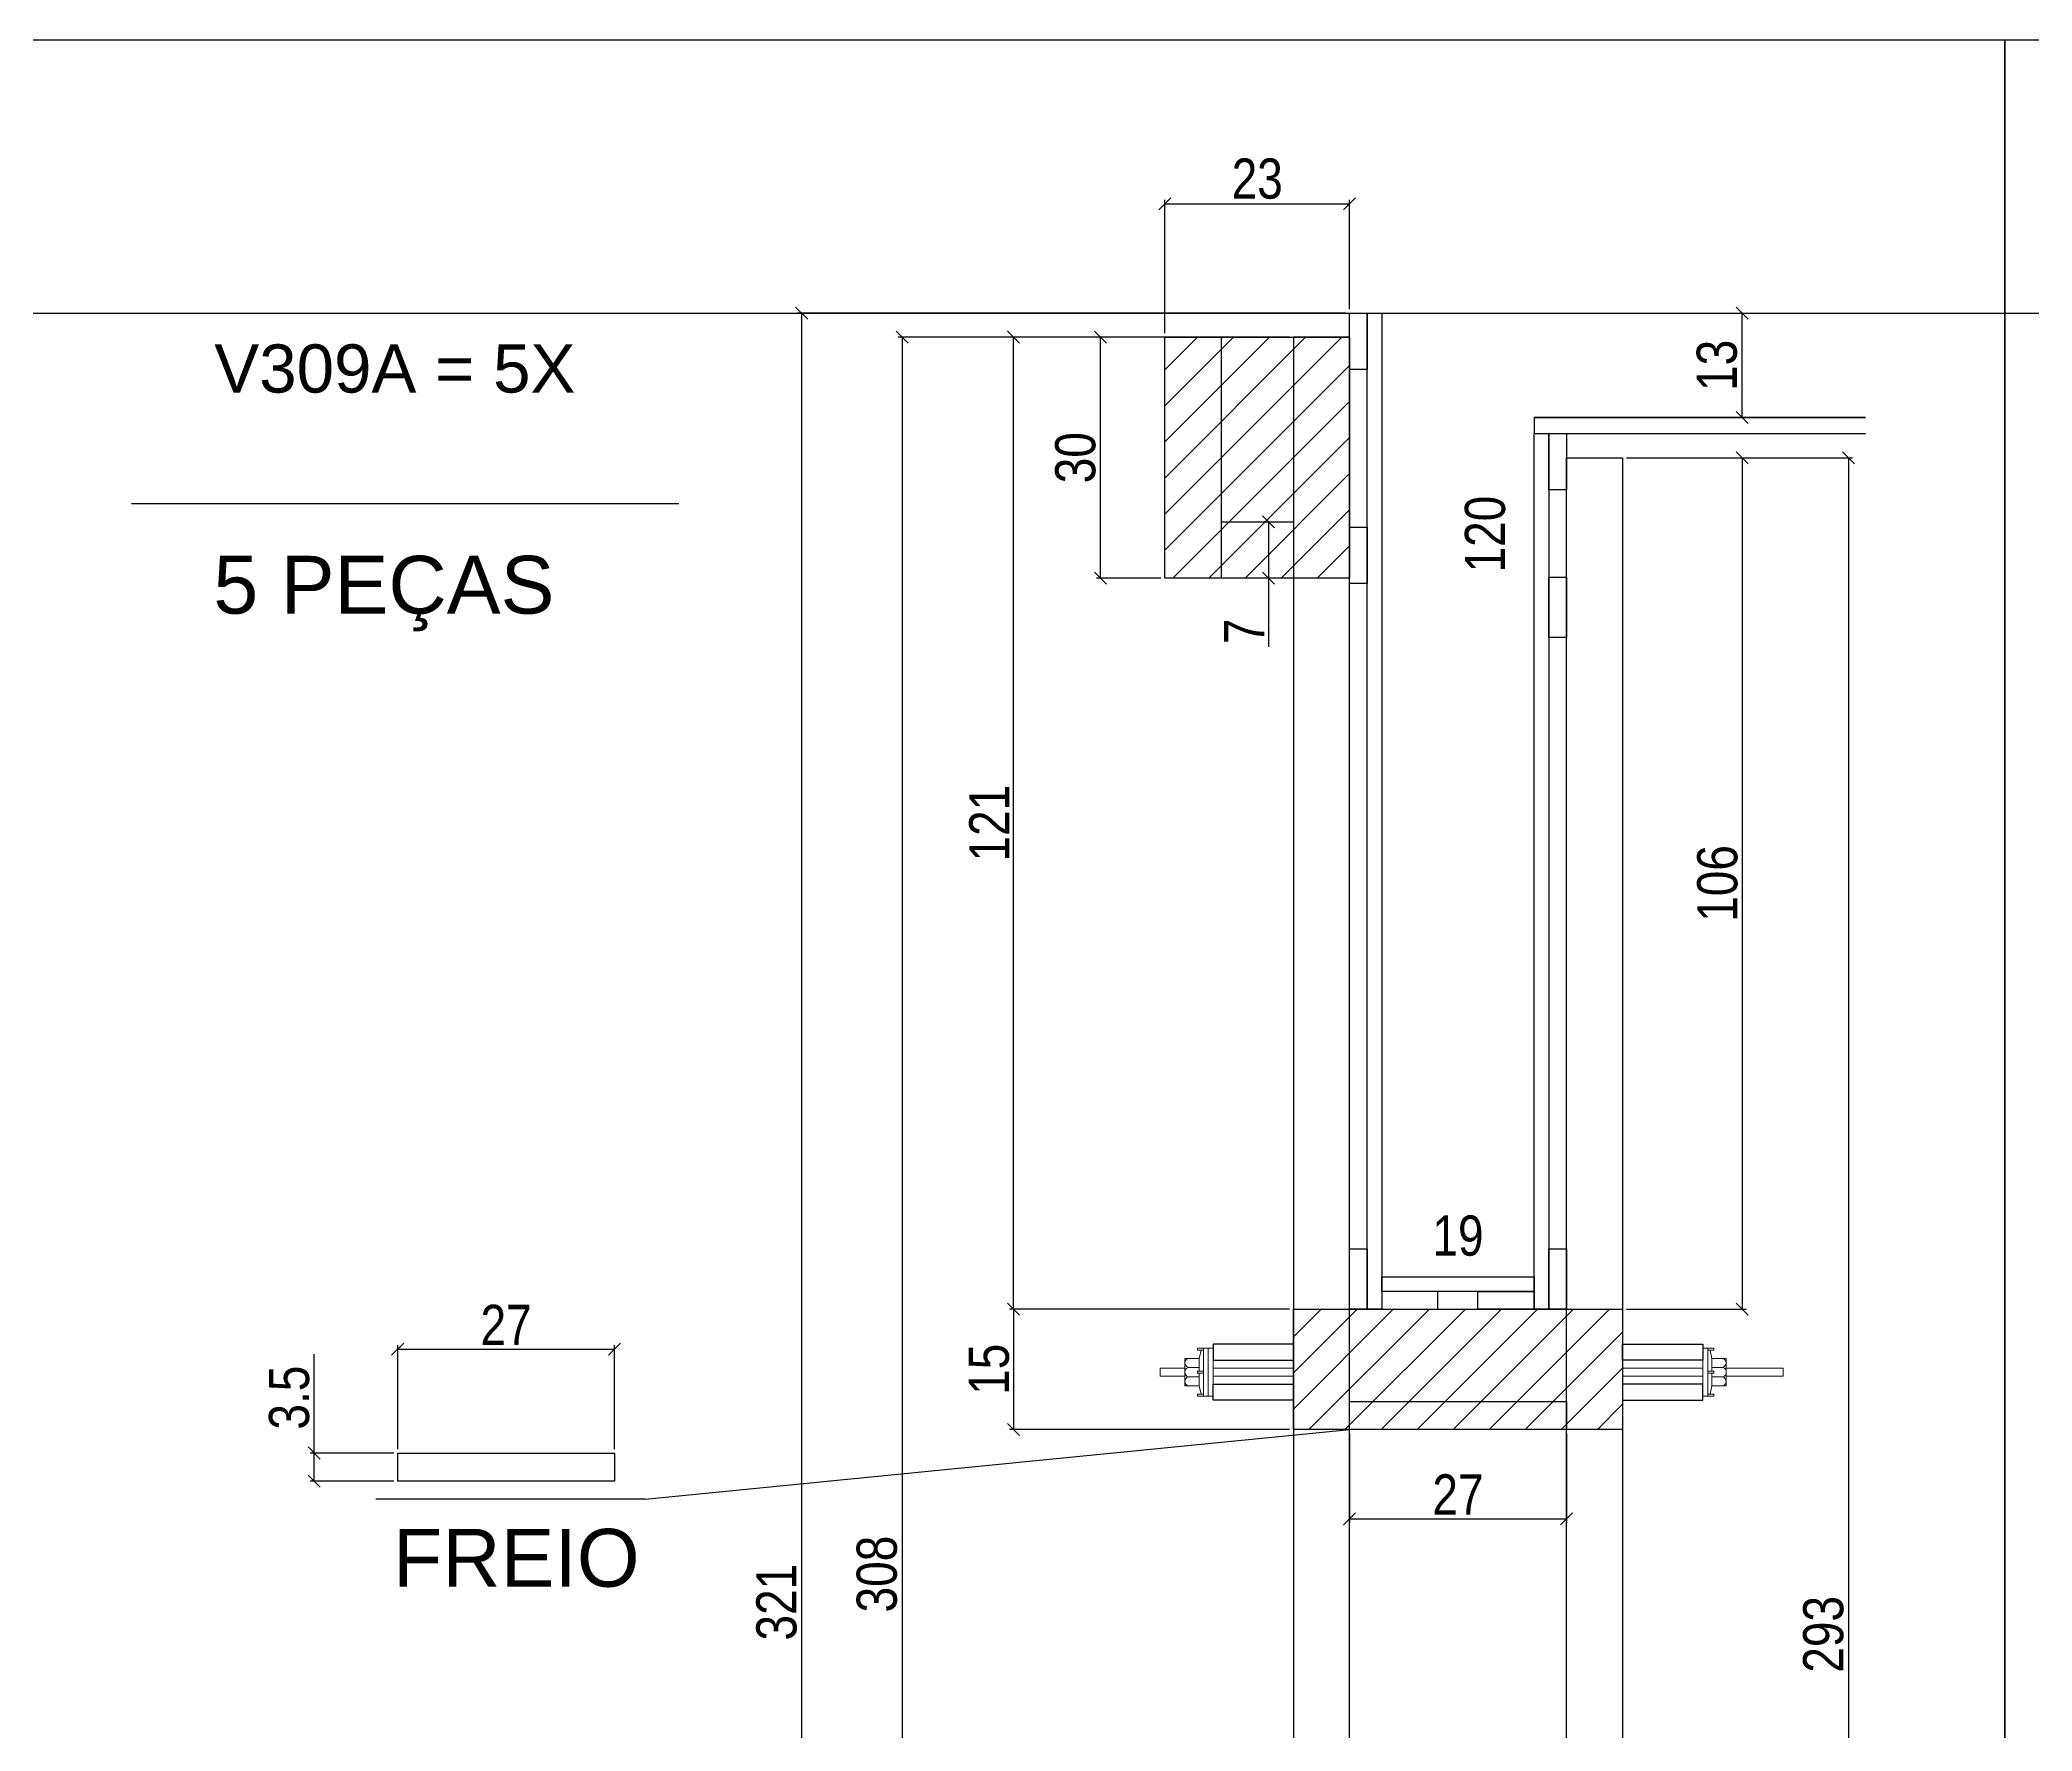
# Model space of a CAD drawing. Header units: millimetres. Extents: x -1501 to 2149, y 662 to 5627.
# Drawn here: x -452.9 to 43.3, y 3481 to 3902.2 of the extents above; entities that cross this region are included whole.
import ezdxf

# ---------------------------------------------------------------- set-up
doc = ezdxf.new("R2010")
doc.units = ezdxf.units.MM
for name, color, linetype in [('1', 1, 'Continuous'), ('COTA', 241, 'Continuous'), ('GARFOS OK', 3, 'Continuous'), ('Painéis', 200, 'Continuous'), ('Resinado', 41, 'Continuous'), ('SARR_3.5x7', 81, 'Continuous'), ('SARR_7x7', 40, 'Continuous'), ('TIRAS REESCORAMENTO', 252, 'Continuous'), ('VIGAS', 3, 'Continuous')]:
    doc.layers.add(name, color=color, linetype=linetype)
doc.layers.add('BARRA_ANCORAGEM', color=1, linetype='Continuous', lineweight=15)
doc.styles.add('COTA TECNICA 2X', font='techl___.ttf', dxfattribs={"height": 10})
doc.styles.add('R80-50', font='arial.ttf', dxfattribs={"height": 10})
doc.dimstyles.new('SECAO', dxfattribs={"dimscale": 0.333333, "dimtxt": 5, "dimasz": 9, "dimexe": 3, "dimexo": 3, "dimgap": 3, "dimtad": 1, "dimdec": 1, "dimlfac": 0.5, "dimzin": 12, "dimdsep": 46, "dimtxsty": 'COTA TECNICA 2X', "dimblk1": 'OBLIQUE', "dimblk2": 'OBLIQUE', "dimsah": 1, "dimcen": 0.9, "dimclrd": 4, "dimclre": 4, "dimclrt": 240, "dimadec": 1, "dimazin": 3, "dimtfac": 1, "dimtdec": 1, "dimtmove": 0, "dimatfit": 3, "dimfxl": 1, "dimtolj": 1, "dimtzin": 12, "dimarcsym": 0})

# ---------------------------------------------------------------- blocks, each defined once
blk = doc.blocks.new('_Oblique')
at = {"layer": '1', "color": 0, "lineweight": -2}
blk.add_line((-0.5, -0.5), (0.5, 0.5), dxfattribs=at)
blk = doc.blocks.new('*D497')
at = {"layer": 'COTA', "color": 4, "lineweight": -2, "transparency": 16777216}
for p, q in [((-141.71, 3828.17), (-239.17, 3828.17)), ((-238.17, 3828.17), (-238.17, 3212.07)), ((-141.71, 3212.07), (-239.17, 3212.07))]:
    blk.add_line(p, q, dxfattribs=at)
at = {"layer": 'Defpoints', "color": 0, "transparency": 16777216}
for p in [(-140.71, 3828.17), (-238.17, 3212.07), (-140.71, 3212.07)]:
    blk.add_point(p, dxfattribs=at)
at = {"layer": 'COTA', "color": 4, "lineweight": -2, "transparency": 16777216, "xscale": 3, "yscale": 3, "zscale": 3}
for p, rotation in [((-238.17, 3828.17), 90), ((-238.17, 3212.07), 270)]:
    blk.add_blockref('_Oblique', p, dxfattribs=dict(at, rotation=rotation))
at = {"layer": 'COTA', "color": 240, "transparency": 16777216, "insert": (-244.41, 3520.12), "char_height": 10, "attachment_point": 5, "rotation": 90, "style": 'COTA TECNICA 2X'}
blk.add_mtext('\\A1;308', dxfattribs=at)
blk = doc.blocks.new('*D503')
at = {"layer": 'COTA', "color": 4, "lineweight": -2, "transparency": 16777216}
for p, q in [((-141.71, 3828.17), (-211.39, 3828.17)), ((-210.39, 3586.12), (-210.39, 3828.17)), ((-141.71, 3586.12), (-211.39, 3586.12))]:
    blk.add_line(p, q, dxfattribs=at)
at = {"layer": 'Defpoints', "color": 0, "transparency": 16777216}
for p in [(-210.39, 3828.17), (-140.71, 3828.17), (-140.71, 3586.12)]:
    blk.add_point(p, dxfattribs=at)
at = {"layer": 'COTA', "color": 4, "lineweight": -2, "transparency": 16777216, "xscale": 3, "yscale": 3, "zscale": 3}
for p, rotation in [((-210.39, 3828.17), 90), ((-210.39, 3586.12), 270)]:
    blk.add_blockref('_Oblique', p, dxfattribs=dict(at, rotation=rotation))
at = {"layer": 'COTA', "color": 240, "transparency": 16777216, "insert": (-216.45, 3707.14), "char_height": 10, "attachment_point": 5, "rotation": 90, "style": 'COTA TECNICA 2X'}
blk.add_mtext('\\A1;121', dxfattribs=at)
blk = doc.blocks.new('*D504')
at = {"layer": 'COTA', "color": 4, "lineweight": -2, "transparency": 16777216}
for p, q in [((-57.71, 3798.14), (-27.96, 3798.14)), ((-28.96, 3798.14), (-28.96, 3586.12)), ((-57.71, 3586.12), (-27.96, 3586.12))]:
    blk.add_line(p, q, dxfattribs=at)
at = {"layer": 'Defpoints', "color": 0, "transparency": 16777216}
for p in [(-58.71, 3798.14), (-58.71, 3586.12), (-28.96, 3586.12)]:
    blk.add_point(p, dxfattribs=at)
at = {"layer": 'COTA', "color": 4, "lineweight": -2, "transparency": 16777216, "xscale": 3, "yscale": 3, "zscale": 3}
for p, rotation in [((-28.96, 3798.14), 90), ((-28.96, 3586.12), 270)]:
    blk.add_blockref('_Oblique', p, dxfattribs=dict(at, rotation=rotation))
at = {"layer": 'COTA', "color": 240, "transparency": 16777216, "insert": (-35.06, 3692.13), "char_height": 10, "attachment_point": 5, "rotation": 90, "style": 'COTA TECNICA 2X'}
blk.add_mtext('\\A1;106', dxfattribs=at)
blk = doc.blocks.new('*D505')
at = {"layer": 'COTA', "color": 4, "lineweight": -2, "transparency": 16777216}
for p, q in [((-127.71, 3834.17), (-264.18, 3834.17)), ((-263.18, 3834.17), (-263.18, 3192.07)), ((-141.71, 3192.07), (-264.18, 3192.07))]:
    blk.add_line(p, q, dxfattribs=at)
at = {"layer": 'Defpoints', "color": 0, "transparency": 16777216}
for p in [(-126.71, 3834.17), (-263.18, 3192.07), (-140.71, 3192.07)]:
    blk.add_point(p, dxfattribs=at)
at = {"layer": 'COTA', "color": 4, "lineweight": -2, "transparency": 16777216, "xscale": 3, "yscale": 3, "zscale": 3}
for p, rotation in [((-263.18, 3834.17), 90), ((-263.18, 3192.07), 270)]:
    blk.add_blockref('_Oblique', p, dxfattribs=dict(at, rotation=rotation))
at = {"layer": 'COTA', "color": 240, "transparency": 16777216, "insert": (-269.4, 3513.12), "char_height": 10, "attachment_point": 5, "rotation": 90, "style": 'COTA TECNICA 2X'}
blk.add_mtext('\\A1;321', dxfattribs=at)
blk = doc.blocks.new('*D507')
at = {"layer": 'Defpoints', "color": 0, "transparency": 16777216}
for p in [(-93.67, 3834.17), (-86.82, 3834.17), (-93.67, 3594.12)]:
    blk.add_point(p, dxfattribs=at)
at = {"layer": 'COTA', "color": 240, "transparency": 16777216, "insert": (-92.92, 3779.14), "char_height": 10, "attachment_point": 5, "rotation": 90, "style": 'COTA TECNICA 2X'}
blk.add_mtext('\\A1;120', dxfattribs=at)
blk = doc.blocks.new('*D508')
at = {"layer": 'Defpoints', "color": 0, "transparency": 16777216}
for p in [(-118.71, 3598.27), (-80.71, 3598.27), (-80.71, 3598.27)]:
    blk.add_point(p, dxfattribs=at)
at = {"layer": 'COTA', "color": 240, "transparency": 16777216, "insert": (-99.71, 3604.36), "char_height": 10, "attachment_point": 5, "style": 'COTA TECNICA 2X'}
blk.add_mtext('\\A1;19', dxfattribs=at)
blk = doc.blocks.new('*D510')
at = {"layer": 'COTA', "color": 4, "lineweight": -2, "transparency": 16777216}
for p, q in [((-31.11, 3834.17), (-27.96, 3834.17)), ((-28.96, 3808.17), (-28.96, 3834.17)), ((-31.11, 3808.17), (-27.96, 3808.17))]:
    blk.add_line(p, q, dxfattribs=at)
at = {"layer": 'Defpoints', "color": 0, "transparency": 16777216}
for p in [(-32.11, 3834.17), (-28.96, 3834.17), (-32.11, 3808.17)]:
    blk.add_point(p, dxfattribs=at)
at = {"layer": 'COTA', "color": 4, "lineweight": -2, "transparency": 16777216, "xscale": 3, "yscale": 3, "zscale": 3}
for p, rotation in [((-28.96, 3834.17), 90), ((-28.96, 3808.17), 270)]:
    blk.add_blockref('_Oblique', p, dxfattribs=dict(at, rotation=rotation))
at = {"layer": 'COTA', "color": 240, "transparency": 16777216, "insert": (-35.18, 3821.17), "char_height": 10, "attachment_point": 5, "rotation": 90, "style": 'COTA TECNICA 2X'}
blk.add_mtext('\\A1;13', dxfattribs=at)
blk = doc.blocks.new('*D511')
at = {"layer": 'COTA', "color": 4, "lineweight": -2, "transparency": 16777216}
for p, q in [((-56.71, 3798.14), (-1.42, 3798.14)), ((-2.42, 3798.14), (-2.42, 3212.07)), ((-56.71, 3212.07), (-1.42, 3212.07))]:
    blk.add_line(p, q, dxfattribs=at)
at = {"layer": 'Defpoints', "color": 0, "transparency": 16777216}
for p in [(-57.71, 3798.14), (-57.71, 3212.07), (-2.42, 3212.07)]:
    blk.add_point(p, dxfattribs=at)
at = {"layer": 'COTA', "color": 4, "lineweight": -2, "transparency": 16777216, "xscale": 3, "yscale": 3, "zscale": 3}
for p, rotation in [((-2.42, 3798.14), 90), ((-2.42, 3212.07), 270)]:
    blk.add_blockref('_Oblique', p, dxfattribs=dict(at, rotation=rotation))
at = {"layer": 'COTA', "color": 240, "transparency": 16777216, "insert": (-8.67, 3505.11), "char_height": 10, "attachment_point": 5, "rotation": 90, "style": 'COTA TECNICA 2X'}
blk.add_mtext('\\A1;293', dxfattribs=at)
blk = doc.blocks.new('A$C51C4441F')
at = {"layer": 'BARRA_ANCORAGEM'}
for p, q in [((-2.25, 3.4), (-1.79, 5.5)), ((-2.25, 3.4), (-5.81, 3.39)), ((-5.81, 3.39), (-5.81, -3.39)), ((-2.25, 1.2), (-5.02, 1.2)), ((-2.25, 3.4), (-2.25, 3.4)), ((-2.25, 3.4), (-2.25, 0.25)), ((-2.25, -3.4), (-5.81, -3.39)), ((-2.25, -1.2), (-5.02, -1.2)), ((-2.25, -0.25), (-2.25, -3.4)), ((-2.25, -3.4), (-1.79, -5.5))]:
    blk.add_line(p, q, dxfattribs=at)
for points in [[(-2.7, 6), (-1.2, 6), (-1.2, 5.5), (-2.7, 5.5)], [(-1.2, -6), (0, -6), (0, 6), (-1.2, 6)], [(-2.7, 0.25), (-1.2, 0.25), (-1.2, -0.25), (-2.7, -0.25)], [(-2.7, -6), (-1.2, -6), (-1.2, -5.5), (-2.7, -5.5)]]:
    blk.add_lwpolyline(points, close=True, dxfattribs=at)
for centre, radius, start, end in [((-4.66, 2.3), 1.15, 107.7845, 252.2718), ((-4.52, 0), 1.3, 112.648, 247.4083), ((-4.66, -2.3), 1.15, 107.7845, 252.2718)]:
    blk.add_arc(centre, radius, start, end, dxfattribs=at)
blk = doc.blocks.new('*D513')
at = {"layer": 'COTA', "color": 4, "lineweight": -2, "transparency": 16777216}
for p, q in [((-384.58, 3550.27), (-384.58, 3574.88)), ((-364.8, 3550.27), (-385.58, 3550.27)), ((-384.58, 3543.27), (-384.58, 3550.27)), ((-364.8, 3543.27), (-385.58, 3543.27))]:
    blk.add_line(p, q, dxfattribs=at)
at = {"layer": 'Defpoints', "color": 0, "transparency": 16777216}
for p in [(-384.58, 3550.27), (-363.8, 3550.27), (-363.8, 3543.27)]:
    blk.add_point(p, dxfattribs=at)
at = {"layer": 'COTA', "color": 4, "lineweight": -2, "transparency": 16777216, "xscale": 3, "yscale": 3, "zscale": 3}
for p, rotation in [((-384.58, 3550.27), 90), ((-384.58, 3543.27), 270)]:
    blk.add_blockref('_Oblique', p, dxfattribs=dict(at, rotation=rotation))
at = {"layer": 'COTA', "color": 240, "transparency": 16777216, "insert": (-390.8, 3564.07), "char_height": 10, "attachment_point": 5, "rotation": 90, "style": 'COTA TECNICA 2X'}
blk.add_mtext('\\A1;3.5', dxfattribs=at)
blk = doc.blocks.new('*D625')
at = {"layer": 'COTA', "color": 4, "lineweight": -2, "transparency": 16777216}
for p, q in [((-363.8, 3551.27), (-363.8, 3577.11)), ((-363.8, 3576.11), (-309.8, 3576.11)), ((-309.8, 3551.27), (-309.8, 3577.11))]:
    blk.add_line(p, q, dxfattribs=at)
at = {"layer": 'Defpoints', "color": 0, "transparency": 16777216}
for p in [(-309.8, 3576.11), (-363.8, 3550.27), (-309.8, 3550.27)]:
    blk.add_point(p, dxfattribs=at)
at = {"layer": 'COTA', "color": 4, "lineweight": -2, "transparency": 16777216, "xscale": 3, "yscale": 3, "zscale": 3, "rotation": 180}
blk.add_blockref('_Oblique', (-363.8, 3576.11), dxfattribs=at)
at = {"layer": 'COTA', "color": 4, "lineweight": -2, "transparency": 16777216, "xscale": 3, "yscale": 3, "zscale": 3}
blk.add_blockref('_Oblique', (-309.8, 3576.11), dxfattribs=at)
at = {"layer": 'COTA', "color": 240, "transparency": 16777216, "insert": (-336.8, 3582.18), "char_height": 10, "attachment_point": 5, "style": 'COTA TECNICA 2X'}
blk.add_mtext('\\A1;27', dxfattribs=at)
blk = doc.blocks.new('*D626')
at = {"layer": 'COTA', "color": 4, "lineweight": -2, "transparency": 16777216}
for p, q in [((-141.71, 3586.12), (-211.39, 3586.12)), ((-210.39, 3586.12), (-210.39, 3556.12)), ((-141.71, 3556.12), (-211.39, 3556.12))]:
    blk.add_line(p, q, dxfattribs=at)
at = {"layer": 'Defpoints', "color": 0, "transparency": 16777216}
for p in [(-140.71, 3586.12), (-210.39, 3556.12), (-140.71, 3556.12)]:
    blk.add_point(p, dxfattribs=at)
at = {"layer": 'COTA', "color": 4, "lineweight": -2, "transparency": 16777216, "xscale": 3, "yscale": 3, "zscale": 3}
for p, rotation in [((-210.39, 3586.12), 90), ((-210.39, 3556.12), 270)]:
    blk.add_blockref('_Oblique', p, dxfattribs=dict(at, rotation=rotation))
at = {"layer": 'COTA', "color": 240, "transparency": 16777216, "insert": (-216.5, 3571.12), "char_height": 10, "attachment_point": 5, "rotation": 90, "style": 'COTA TECNICA 2X'}
blk.add_mtext('\\A1;15', dxfattribs=at)
blk = doc.blocks.new('*D627')
at = {"layer": 'COTA', "color": 4, "lineweight": -2, "transparency": 16777216}
for p, q in [((-126.71, 3555.12), (-126.71, 3532.88)), ((-72.71, 3555.12), (-72.71, 3532.88)), ((-126.71, 3533.88), (-72.71, 3533.88))]:
    blk.add_line(p, q, dxfattribs=at)
at = {"layer": 'Defpoints', "color": 0, "transparency": 16777216}
for p in [(-126.71, 3556.12), (-72.71, 3556.12), (-72.71, 3533.88)]:
    blk.add_point(p, dxfattribs=at)
at = {"layer": 'COTA', "color": 4, "lineweight": -2, "transparency": 16777216, "xscale": 3, "yscale": 3, "zscale": 3, "rotation": 180}
blk.add_blockref('_Oblique', (-126.71, 3533.88), dxfattribs=at)
at = {"layer": 'COTA', "color": 4, "lineweight": -2, "transparency": 16777216, "xscale": 3, "yscale": 3, "zscale": 3}
blk.add_blockref('_Oblique', (-72.71, 3533.88), dxfattribs=at)
at = {"layer": 'COTA', "color": 240, "transparency": 16777216, "insert": (-99.71, 3539.95), "char_height": 10, "attachment_point": 5, "style": 'COTA TECNICA 2X'}
blk.add_mtext('\\A1;27', dxfattribs=at)
blk = doc.blocks.new('*D628')
at = {"layer": 'COTA', "color": 4, "lineweight": -2, "transparency": 16777216}
for p, q in [((-140.71, 3555.12), (-140.71, 3450.98)), ((-58.71, 3555.12), (-58.71, 3450.98)), ((-140.71, 3451.98), (-58.71, 3451.98))]:
    blk.add_line(p, q, dxfattribs=at)
at = {"layer": 'Defpoints', "color": 0, "transparency": 16777216}
for p in [(-140.71, 3556.12), (-58.71, 3556.12), (-58.71, 3451.98)]:
    blk.add_point(p, dxfattribs=at)
at = {"layer": 'COTA', "color": 4, "lineweight": -2, "transparency": 16777216, "xscale": 3, "yscale": 3, "zscale": 3, "rotation": 180}
blk.add_blockref('_Oblique', (-140.71, 3451.98), dxfattribs=at)
at = {"layer": 'COTA', "color": 4, "lineweight": -2, "transparency": 16777216, "xscale": 3, "yscale": 3, "zscale": 3}
blk.add_blockref('_Oblique', (-58.71, 3451.98), dxfattribs=at)
at = {"layer": 'COTA', "color": 240, "transparency": 16777216, "insert": (-99.71, 3458.06), "char_height": 10, "attachment_point": 5, "style": 'COTA TECNICA 2X'}
blk.add_mtext('\\A1;41', dxfattribs=at)
blk = doc.blocks.new('*D514')
at = {"layer": 'COTA', "color": 4, "lineweight": -2, "transparency": 16777216}
for p, q in [((-173.71, 3828.17), (-189.75, 3828.17)), ((-188.75, 3768.17), (-188.75, 3828.17)), ((-173.71, 3768.17), (-189.75, 3768.17))]:
    blk.add_line(p, q, dxfattribs=at)
at = {"layer": 'Defpoints', "color": 0, "transparency": 16777216}
for p in [(-188.75, 3828.17), (-172.71, 3828.17), (-172.71, 3768.17)]:
    blk.add_point(p, dxfattribs=at)
at = {"layer": 'COTA', "color": 4, "lineweight": -2, "transparency": 16777216, "xscale": 3, "yscale": 3, "zscale": 3}
for p, rotation in [((-188.75, 3828.17), 90), ((-188.75, 3768.17), 270)]:
    blk.add_blockref('_Oblique', p, dxfattribs=dict(at, rotation=rotation))
at = {"layer": 'COTA', "color": 240, "transparency": 16777216, "insert": (-194.97, 3798.17), "char_height": 10, "attachment_point": 5, "rotation": 90, "style": 'COTA TECNICA 2X'}
blk.add_mtext('\\A1;30', dxfattribs=at)
blk = doc.blocks.new('*D515')
at = {"layer": 'COTA', "color": 4, "lineweight": -2, "transparency": 16777216}
for p, q in [((-172.71, 3829.17), (-172.71, 3862.41)), ((-172.71, 3861.41), (-126.71, 3861.41)), ((-126.71, 3835.17), (-126.71, 3862.41))]:
    blk.add_line(p, q, dxfattribs=at)
at = {"layer": 'Defpoints', "color": 0, "transparency": 16777216}
for p in [(-126.71, 3861.41), (-126.71, 3834.17), (-172.71, 3828.17)]:
    blk.add_point(p, dxfattribs=at)
at = {"layer": 'COTA', "color": 4, "lineweight": -2, "transparency": 16777216, "xscale": 3, "yscale": 3, "zscale": 3, "rotation": 180}
blk.add_blockref('_Oblique', (-172.71, 3861.41), dxfattribs=at)
at = {"layer": 'COTA', "color": 4, "lineweight": -2, "transparency": 16777216, "xscale": 3, "yscale": 3, "zscale": 3}
blk.add_blockref('_Oblique', (-126.71, 3861.41), dxfattribs=at)
at = {"layer": 'COTA', "color": 240, "transparency": 16777216, "insert": (-149.71, 3867.63), "char_height": 10, "attachment_point": 5, "style": 'COTA TECNICA 2X'}
blk.add_mtext('\\A1;23', dxfattribs=at)
blk = doc.blocks.new('*D516')
at = {"layer": 'COTA', "color": 4, "lineweight": -2, "transparency": 16777216}
for p, q in [((-147.34, 3782.17), (-147.9, 3782.17)), ((-146.9, 3782.17), (-146.9, 3768.17)), ((-147.34, 3768.17), (-147.9, 3768.17)), ((-146.9, 3768.17), (-146.9, 3751.06))]:
    blk.add_line(p, q, dxfattribs=at)
at = {"layer": 'Defpoints', "color": 0, "transparency": 16777216}
for p in [(-146.34, 3782.17), (-146.9, 3768.17), (-146.34, 3768.17)]:
    blk.add_point(p, dxfattribs=at)
at = {"layer": 'COTA', "color": 4, "lineweight": -2, "transparency": 16777216, "xscale": 3, "yscale": 3, "zscale": 3}
for p, rotation in [((-146.9, 3782.17), 90), ((-146.9, 3768.17), 270)]:
    blk.add_blockref('_Oblique', p, dxfattribs=dict(at, rotation=rotation))
at = {"layer": 'COTA', "color": 240, "transparency": 16777216, "insert": (-152.98, 3754.92), "char_height": 10, "attachment_point": 5, "rotation": 90, "style": 'COTA TECNICA 2X'}
blk.add_mtext('\\A1;7', dxfattribs=at)

msp = doc.modelspace()

# ---------------------------------------------------------------- hatches: boundary and pattern name
at = {"layer": 'COTA'}
h = msp.add_hatch(dxfattribs=at)
h.set_pattern_fill('ANSI31', color=256, scale=2, style=0)
h.set_pattern_definition([(45, (-19908.2205, -1295.608), (-4.490128, 4.490128), [])])
h.paths.add_polyline_path([(-126.71, 3768.17), (-172.71, 3768.17), (-172.71, 3828.17), (-126.71, 3828.17)])
h = msp.add_hatch(dxfattribs=at)
h.set_pattern_fill('ANSI31', color=256, scale=2, style=0)
h.set_pattern_definition([(45, (-24755.663, -209710.952), (-4.49012806, 4.49012806), [])])
h.paths.add_polyline_path([(-58.71, 3556.12), (-58.71, 3586.12), (-140.71, 3586.12), (-140.71, 3556.12)])

# ---------------------------------------------------------------- linework, layer by layer
at = {"linetype": 'Continuous'}
msp.add_line((-158.71, 3782.17), (-140.71, 3782.17), dxfattribs=at)
at = {"layer": 'BARRA_ANCORAGEM'}
for points in [[(-161.91, 3576.41), (-160.71, 3576.41), (-160.71, 3564.41), (-161.91, 3564.41)], [(-37.51, 3576.41), (-38.71, 3576.41), (-38.71, 3564.41), (-37.51, 3564.41)], [(-173.91, 3569.41), (-167.73, 3569.41), (-167.73, 3571.41), (-173.91, 3571.41)], [(-160.71, 3569.41), (-140.71, 3569.41), (-140.71, 3571.41), (-160.71, 3571.41)], [(-38.71, 3569.41), (-58.71, 3569.41), (-58.71, 3571.41), (-38.71, 3571.41)], [(-32.9, 3569.41), (-18.71, 3569.41), (-18.71, 3571.41), (-32.9, 3571.41)]]:
    msp.add_lwpolyline(points, close=True, dxfattribs=at)
at = {"layer": 'COTA', "color": 1}
for p, q in [((-962.48, 3834.17), (36.51, 3834.17)), ((36.51, 3834.17), (1035.5, 3834.17))]:
    msp.add_line(p, q, dxfattribs=at)
at = {"layer": 'GARFOS OK', "color": 3}
for q in [(-126.71, 3556.12), (-369.21, 3538.74)]:
    msp.add_line((-302.19, 3538.74), q, dxfattribs=at)
at = {"layer": 'Painéis'}
for points in [[(-126.71, 3768.17), (-172.71, 3768.17), (-172.71, 3828.17), (-126.71, 3828.17)], [(-58.71, 3556.12), (-140.71, 3556.12), (-140.71, 3586.12), (-58.71, 3586.12)]]:
    msp.add_lwpolyline(points, close=True, dxfattribs=at)
at = {"layer": 'Resinado'}
msp.add_line((-80.71, 3808.17), (1.77, 3808.17), dxfattribs=at)
at = {"layer": 'SARR_3.5x7', "linetype": 'Continuous'}
msp.add_lwpolyline([(-363.8, 3550.27), (-309.8, 3550.27), (-309.8, 3543.27), (-363.8, 3543.27)], close=True, dxfattribs=at)
at = {"layer": 'SARR_7x7', "linetype": 'Continuous'}
msp.add_line((-158.71, 3828.17), (-158.71, 3768.17), dxfattribs=at)
for points in [[(-140.71, 3212.07), (-126.71, 3212.07), (-126.71, 3828.17), (-140.71, 3828.17)], [(-58.71, 3212.07), (-72.71, 3212.07), (-72.71, 3798.14), (-58.71, 3798.14)], [(-126.71, 3563.12), (-72.71, 3563.12), (-72.71, 3556.12), (-126.71, 3556.12)]]:
    msp.add_lwpolyline(points, close=True, dxfattribs=at)
at = {"layer": 'TIRAS REESCORAMENTO', "linetype": 'ByBlock'}
for p, q in [((-118.71, 3834.17), (2.25, 3834.17)), ((-80.71, 3804.17), (1.77, 3804.17))]:
    msp.add_line(p, q, dxfattribs=at)
for points in [[(-126.71, 3834.17), (-122.31, 3834.17), (-122.31, 3820.17), (-126.71, 3820.17)], [(-77.11, 3804.17), (-72.71, 3804.17), (-72.71, 3790.17), (-77.11, 3790.17)], [(-126.71, 3780.88), (-122.31, 3780.88), (-122.31, 3766.88), (-126.71, 3766.88)], [(-77.11, 3768.38), (-72.71, 3768.38), (-72.71, 3753.38), (-77.11, 3753.38)], [(-126.71, 3601.12), (-122.31, 3601.12), (-122.31, 3586.12), (-126.71, 3586.12)], [(-77.11, 3601.12), (-72.71, 3601.12), (-72.71, 3586.12), (-77.11, 3586.12)], [(-80.71, 3590.52), (-118.71, 3590.52), (-118.71, 3594.12), (-80.71, 3594.12)], [(-104.71, 3586.12), (-104.71, 3590.52), (-118.71, 3590.52), (-118.71, 3586.12)], [(-94.75, 3586.12), (-94.75, 3590.52), (-80.71, 3590.52), (-80.71, 3586.12)], [(-160.71, 3573.41), (-140.71, 3573.41), (-140.71, 3577.41), (-160.71, 3577.41)], [(-38.71, 3573.41), (-58.71, 3573.41), (-58.71, 3577.41), (-38.71, 3577.41)], [(-160.71, 3567.41), (-140.71, 3567.41), (-140.71, 3563.41), (-160.71, 3563.41)], [(-38.71, 3567.41), (-58.71, 3567.41), (-58.71, 3563.41), (-38.71, 3563.41)]]:
    msp.add_lwpolyline(points, close=True, dxfattribs=at)
for points in [[(-118.71, 3586.12), (-122.31, 3586.12), (-122.31, 3834.17), (-118.71, 3834.17), (-118.71, 3586.12)], [(1.77, 3808.17), (-80.71, 3808.17), (-80.71, 3804.17), (1.77, 3804.17)], [(-77.11, 3586.12), (-80.71, 3586.12), (-80.71, 3804.17), (-77.11, 3804.17), (-77.11, 3586.12)]]:
    msp.add_lwpolyline(points, dxfattribs=at)
at = {"layer": 'VIGAS', "color": 7}
msp.add_line((-430.12, 3786.79), (-293.75, 3786.79), dxfattribs=at)
at = {"layer": 'VIGAS'}
for points in [[(36.51, 3051.82), (-462.99, 3051.82), (-462.99, 3902.25), (36.51, 3902.25)], [(536.01, 3051.82), (36.51, 3051.82), (36.51, 3902.25), (536.01, 3902.25)]]:
    msp.add_lwpolyline(points, close=True, dxfattribs=at)

# ---------------------------------------------------------------- block references
at = {"layer": 'BARRA_ANCORAGEM', "xscale": -1, "rotation": 180}
msp.add_blockref('A$C51C4441F', (-161.91, 3570.41), dxfattribs=at)
at = {"layer": 'BARRA_ANCORAGEM', "xscale": -1}
msp.add_blockref('A$C51C4441F', (-38.71, 3570.41), dxfattribs=at)

# ---------------------------------------------------------------- texts
at = {"layer": 'VIGAS', "color": 7, "style": 'R80-50'}
msp.add_text('V309A = 5X', height=12, dxfattribs=at).set_placement((-409.47, 3814.39))
at = {"layer": 'VIGAS', "color": 7, "char_height": 14.4, "attachment_point": 1, "style": 'R80-50'}
for s, insert in [('5 PEÇAS', (-409.72, 3773.73)), ('FREIO', (-364.99, 3531.37))]:
    msp.add_mtext_dynamic_manual_height_columns(s, width=162.221, gutter_width=50, heights=[0], dxfattribs=dict(at, insert=insert))

# ---------------------------------------------------------------- dimensions: what is measured, and where the dimension line sits
at = {"layer": 'COTA', "color": 3}
for base, p1, p2, picture, middle in [((-126.71, 3861.41), (-172.71, 3828.17), (-126.71, 3834.17), '*D515', (-149.71, 3867.63)), ((-309.8, 3576.11), (-363.8, 3550.27), (-309.8, 3550.27), '*D625', (-336.8, 3582.18)), ((-58.71, 3451.98), (-140.71, 3556.12), (-58.71, 3556.12), '*D628', (-99.71, 3458.06)), ((-72.71, 3533.88), (-126.71, 3556.12), (-72.71, 3556.12), '*D627', (-99.71, 3539.95))]:
    dim = msp.add_linear_dim(base=base, p1=p1, p2=p2, dimstyle='SECAO', dxfattribs=at)
    dim.commit()
    dim.dimension.update_dxf_attribs({"geometry": picture, "text_midpoint": middle})
for base, p1, p2, picture, middle in [((-263.1757, 3192.0728), (-126.7124, 3834.1659), (-140.7124, 3192.0728), '*D505', (-269.395, 3513.1194)), ((-28.96, 3834.17), (-32.11, 3808.17), (-32.11, 3834.17), '*D510', (-35.18, 3821.17)), ((-238.1728, 3212.0728), (-140.7124, 3828.1659), (-140.7124, 3212.0728), '*D497', (-244.414, 3520.1194)), ((-210.39, 3828.17), (-140.71, 3586.12), (-140.71, 3828.17), '*D503', (-216.45, 3707.14)), ((-188.75, 3828.17), (-172.71, 3768.17), (-172.71, 3828.17), '*D514', (-194.97, 3798.17)), ((-28.96, 3586.12), (-58.71, 3798.14), (-58.71, 3586.12), '*D504', (-35.06, 3692.13)), ((-2.42, 3212.07), (-57.71, 3798.14), (-57.71, 3212.07), '*D511', (-8.67, 3505.11)), ((-210.39, 3556.12), (-140.71, 3586.12), (-140.71, 3556.12), '*D626', (-216.5, 3571.12)), ((-384.58, 3550.27), (-363.8, 3543.27), (-363.8, 3550.27), '*D513', (-390.8, 3564.07))]:
    dim = msp.add_linear_dim(base=base, p1=p1, p2=p2, angle=90, dimstyle='SECAO', dxfattribs=at)
    dim.commit()
    dim.dimension.update_dxf_attribs({"geometry": picture, "text_midpoint": middle})
dim = msp.add_linear_dim(base=(-86.82, 3834.17), p1=(-93.67, 3594.12), p2=(-93.67, 3834.17), angle=90, dimstyle='SECAO', override={"dimse1": 1, "dimse2": 1, "dimsd1": 1, "dimsd2": 1}, dxfattribs=at)
dim.commit()
dim.dimension.update_dxf_attribs({"geometry": '*D507', "text_midpoint": (-86.82, 3779.14), "dimtype": 160})
dim = msp.add_linear_dim(base=(-146.9, 3768.17), p1=(-146.34, 3782.17), p2=(-146.34, 3768.17), angle=90, dimstyle='SECAO', dxfattribs=at)
dim.commit()
dim.dimension.update_dxf_attribs({"geometry": '*D516', "text_midpoint": (-146.9, 3754.92), "dimtype": 160})
dim = msp.add_linear_dim(base=(-80.71, 3598.27), p1=(-118.71, 3598.27), p2=(-80.71, 3598.27), dimstyle='SECAO', override={"dimse1": 1, "dimse2": 1, "dimsd1": 1, "dimsd2": 1}, dxfattribs=at)
dim.commit()
dim.dimension.update_dxf_attribs({"geometry": '*D508', "text_midpoint": (-99.71, 3604.36)})

doc.saveas('drawing.dxf')
